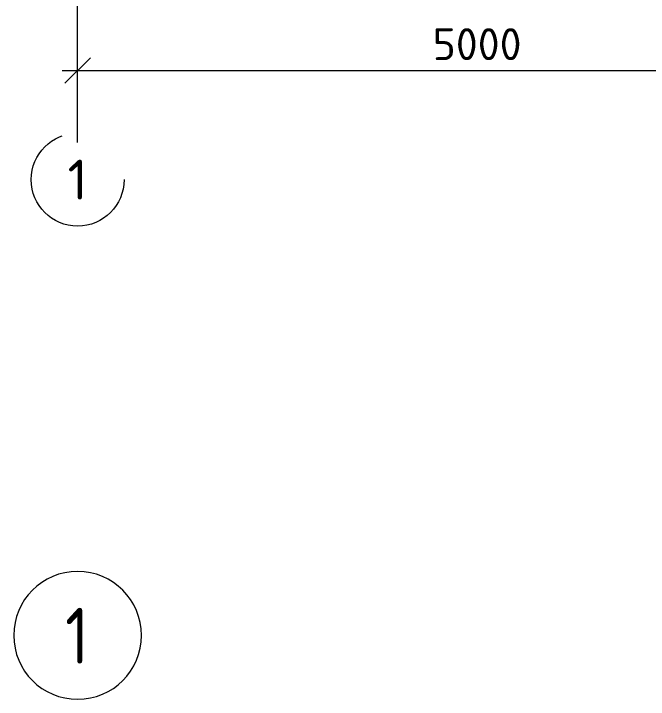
# Model space of a CAD drawing. Header units: metres. Extents: x -7665 to -5405, y -4871 to -3608.
# Drawn here: x -5528.886 to -5524.915, y -4870.69 to -4866.399 of the extents above; entities that cross this region are included whole.
import ezdxf
from ezdxf.enums import TextEntityAlignment as Align

# ---------------------------------------------------------------- set-up
doc = ezdxf.new("R2010")
doc.units = ezdxf.units.M
doc.header["$PDMODE"] = 35
doc.header["$PDSIZE"] = 0.03
doc.linetypes.add('Xref_level ST-8$0$DASHDOT', pattern=[25.4, 12.7, -6.35, 0, -6.35])
doc.layers.get('Defpoints').update_dxf_attribs({"color": 4})
for name, color, linetype, lineweight in [('ОСИ', 250, 'Xref_level ST-8$0$DASHDOT', 5), ('ОСИ_марки', 7, 'Continuous', 18), ('Привязки', 7, 'Continuous', 9)]:
    doc.layers.add(name, color=color, linetype=linetype, lineweight=lineweight)
doc.styles.add('GOST Common', font='GOST_Common.ttf', dxfattribs={"width": 0.9, "height": 350})
doc.styles.add('Норм 2.5', font='isocpeur.ttf', dxfattribs={"height": 2.5})
doc.dimstyles.new('Норм Оси', dxfattribs={"dimtxt": 2.5, "dimasz": 2, "dimexe": 1, "dimexo": 0.6267, "dimgap": 0.81, "dimtad": 1, "dimdec": 0, "dimlfac": 1000, "dimrnd": 10, "dimzin": 0, "dimtxsty": 'Норм 2.5', "dimblk": 'OBLIQUE', "dimcen": 0.9, "dimdle": 1.2, "dimclrd": 256, "dimclrt": 256, "dimadec": 3, "dimazin": 0, "dimtfac": 1, "dimtdec": 0, "dimtofl": 0, "dimtmove": 0, "dimatfit": 3, "dimfxl": 1, "dimtfill": 1, "dimtolj": 1, "dimtzin": 0, "dimlwd": -1, "dimlwe": -1, "dimarcsym": 0})

# ---------------------------------------------------------------- blocks, each defined once
blk = doc.blocks.new('Ось сетки - Круг_Ø8 мм-6577-_О__L1_0_000_')
at = {"layer": 'ОСИ_марки', "color": 0, "lineweight": 20}
for start, end in [(360, 180), (180, 360)]:
    blk.add_arc((0, 0), 4, start, end, dxfattribs=at)
blk = doc.blocks.new('_Oblique')
at = {"color": 0, "linetype": 'ByBlock', "lineweight": -2}
blk.add_line((-0.5, -0.5), (0.5, 0.5), dxfattribs=at)
blk = doc.blocks.new('*D210')
at = {"layer": 'Defpoints', "color": 0, "transparency": 16777216}
for p in [(-5528.4864, -4866.7549), (-5523.4864, -4866.7549), (-5523.4864, -4866.7549)]:
    blk.add_point(p, dxfattribs=at)
at = {"layer": 'Привязки', "color": 0, "transparency": 16777216}
for p, q in [((-5528.4864, -4866.7047), (-5528.4864, -4866.6749)), ((-5523.4864, -4866.7047), (-5523.4864, -4866.6749))]:
    blk.add_line(p, q, dxfattribs=at)
at = {"layer": 'Привязки', "transparency": 16777216}
blk.add_line((-5528.5824, -4866.7549), (-5523.3904, -4866.7549), dxfattribs=at)
at = {"layer": 'Привязки', "transparency": 16777216, "xscale": 0.16, "yscale": 0.16, "zscale": 0.16, "rotation": 180}
blk.add_blockref('_Oblique', (-5528.4864, -4866.7549), dxfattribs=at)
at = {"layer": 'Привязки', "transparency": 16777216, "xscale": 0.16, "yscale": 0.16, "zscale": 0.16}
blk.add_blockref('_Oblique', (-5523.4864, -4866.7549), dxfattribs=at)
at = {"layer": 'Привязки', "transparency": 16777216, "insert": (-5525.9864, -4866.5901), "char_height": 0.2, "attachment_point": 5, "style": 'Норм 2.5', "bg_fill": 3, "box_fill_scale": 1.1, "bg_fill_color": 256, "bg_fill_true_color": 13158600, "bg_fill_transparency": 0}
blk.add_mtext('\\A1;5000', dxfattribs=at)
blk = doc.blocks.new('axis_name')
at = {"lineweight": 9}
blk.add_circle((0, 0), 2.907, dxfattribs=at)
at = {"style": 'Норм 2.5'}
blk.add_attdef('AXIS_NAME', text='', height=2.5, dxfattribs=at).set_placement((0, 0), align=Align.MIDDLE_CENTER)

msp = doc.modelspace()

# ---------------------------------------------------------------- linework, layer by layer
at = {"layer": 'ОСИ'}
msp.add_line((-5528.4864, -4867.2055), (-5528.4864, -4853.281), dxfattribs=at)

# ---------------------------------------------------------------- block references
at = {"layer": 'ОСИ', "xscale": 0.1, "yscale": 0.1, "zscale": 0.1}
msp.add_blockref('axis_name', (-5528.4864, -4867.438), dxfattribs=at).add_auto_attribs({'AXIS_NAME': '1'})
at = {"layer": 'ОСИ_марки', "xscale": 0.09999999999999994, "yscale": 0.09999999999999994, "zscale": 0.09999999999999994}
msp.add_blockref('Ось сетки - Круг_Ø8 мм-6577-_О__L1_0_000_', (-5528.4864, -4870.29), dxfattribs=at)

# ---------------------------------------------------------------- texts
at = {"layer": 'ОСИ_марки', "insert": (-5528.5646, -4870.1175), "char_height": 0.35, "width": 0.187595, "attachment_point": 1, "style": 'GOST Common'}
msp.add_mtext('\\fGOST Common|b0|i0|c204|p34|;\\W.9;1', dxfattribs=at)

# ---------------------------------------------------------------- next in the draw order: dimensions: what is measured, and where the dimension line sits
at = {"layer": 'Привязки'}
dim = msp.add_linear_dim(base=(-5523.4864, -4866.7549), p1=(-5528.4864, -4866.7549), p2=(-5523.4864, -4866.7549), dimstyle='Норм Оси', dxfattribs=at)
dim.commit()
dim.dimension.update_dxf_attribs({"geometry": '*D210', "text_midpoint": (-5525.9864, -4866.5901)})

doc.saveas('drawing.dxf')
